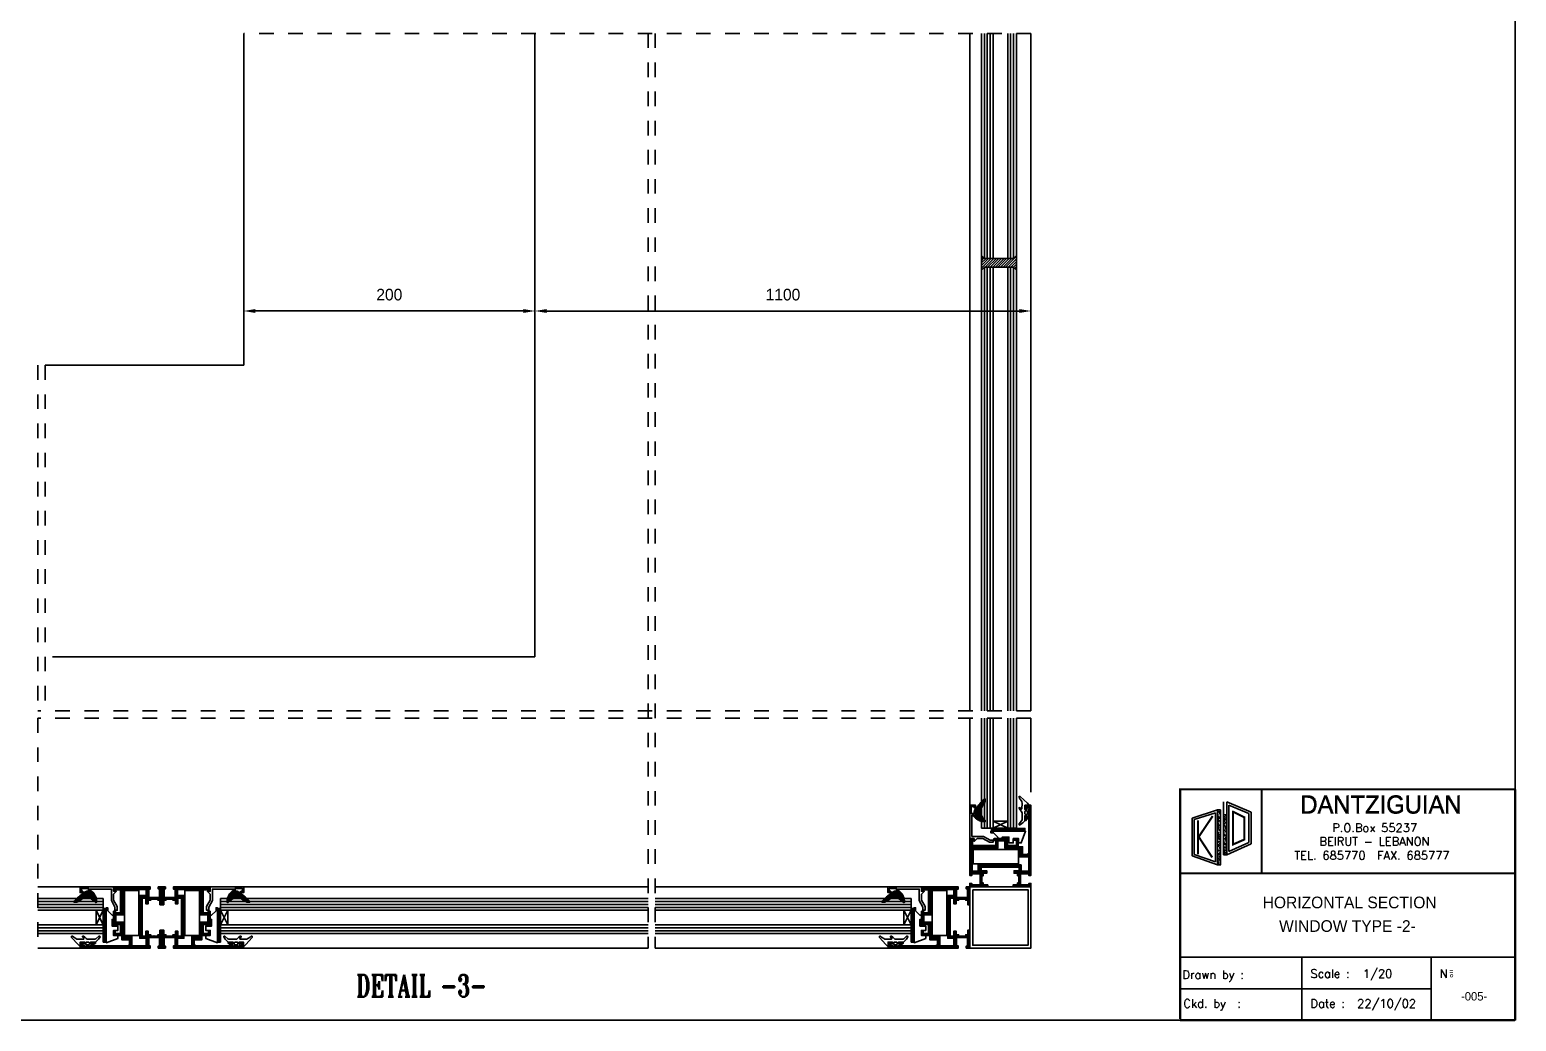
# Model space of a CAD drawing. Header units: millimetres. Extents: x 1398 to 1463.6, y 278.6 to 295.8.
# Drawn here: x 1436.58 to 1446.79, y 284.26 to 291.06 of the extents above; entities that cross this region are included whole.
import ezdxf
from ezdxf.enums import TextEntityAlignment as Align

# ---------------------------------------------------------------- set-up
doc = ezdxf.new("R2010")
doc.units = ezdxf.units.MM
doc.linetypes.add('CENTER', pattern=[2, 1.25, -0.25, 0.25, -0.25])
for name, color, linetype in [('ACCES', 1, 'Continuous'), ('HATCH', 9, 'Continuous'), ('JOINT', 3, 'Continuous'), ('PARC', 8, 'Continuous'), ('PROFIL', 7, 'Continuous')]:
    doc.layers.add(name, color=color, linetype=linetype)
doc.styles.add('2', font='SCRIPTC.SHX', dxfattribs={"height": 0.2})
doc.styles.add('ROMANS', font='romans')
doc.styles.add('ROMANT', font='romant.shx', dxfattribs={"width": 0.7})
doc.styles.add('TECHNICLIGHT', font='tel_____.pfb')
doc.dimstyles.get("Standard").update_dxf_attribs({"dimscale": 75, "dimtxt": 0.1, "dimasz": 0.1, "dimexe": 0.08, "dimexo": 0.06, "dimgap": 0.09, "dimtad": 1, "dimtih": 1, "dimtoh": 1, "dimzin": 0, "dimdsep": 46, "dimtxsty": 'Standard', "dimcen": 0.01, "dimclrd": 7, "dimclre": 7, "dimclrt": 7, "dimadec": 0, "dimazin": 0, "dimtfac": 1.8, "dimtofl": 0, "dimtmove": 2, "dimatfit": 3, "dimfxl": 0, "dimtolj": 1, "dimtzin": 0, "dimarcsym": 0})

# ---------------------------------------------------------------- blocks, each defined once
blk = doc.blocks.new('*X4')
at = {"color": 0}
for p, q in [((16.1, 67.4), (18, 69.3)), ((16.1, 68.3), (17.1, 69.3)), ((16.1, 69.2), (16.2, 69.3)), ((17.5, 67.3), (16.1, 68.7)), ((16.1, 66.5), (17.5, 67.9)), ((17.5, 66.5), (16.1, 67.8)), ((16.1, 65.6), (17.5, 67)), ((17.9, 65.2), (16.1, 66.9)), ((17, 65.2), (16.1, 66.1)), ((17.5, 68.2), (16.5, 69.3)), ((16.6, 65.2), (17.5, 66.1)), ((18.3, 68.3), (17.3, 69.3)), ((17.5, 65.2), (18.3, 66.1)), ((17.9, 68.3), (18.9, 69.3)), ((18.8, 65.2), (17.9, 66.1)), ((19.2, 68.3), (18.2, 69.3)), ((18.3, 65.2), (19, 65.9)), ((18.8, 68.3), (19.8, 69.3)), ((19, 65.8), (18.8, 66.1)), ((20.1, 68.3), (19.1, 69.3)), ((19.7, 68.3), (20.7, 69.3)), ((21, 68.3), (20, 69.3)), ((20.6, 68.3), (21.6, 69.3)), ((21.9, 68.3), (20.9, 69.3)), ((21.4, 68.3), (22.4, 69.3)), ((22.8, 68.3), (21.8, 69.3)), ((22.3, 68.3), (23.3, 69.3)), ((23.6, 68.3), (22.6, 69.3)), ((23.2, 68.3), (24.2, 69.3)), ((23.2, 65.6), (23.6, 66)), ((24.1, 65.2), (23.2, 66)), ((23.2, 65.2), (23.2, 65.2)), ((25.5, 67.3), (23.5, 69.3)), ((23.6, 65.2), (25.5, 67.1)), ((24.1, 68.3), (25.1, 69.3)), ((25, 65.2), (24.1, 66)), ((24.3, 66.8), (26.9, 69.3)), ((24.3, 67.6), (26, 69.3)), ((25.5, 66.4), (24.3, 67.6)), ((25.9, 65.2), (24.3, 66.7)), ((25.9, 67.7), (24.4, 69.3)), ((24.5, 65.2), (25.5, 66.2)), ((26.8, 67.7), (25.3, 69.3)), ((25.4, 65.2), (26.3, 66)), ((26.5, 65.4), (25.9, 66)), ((26.2, 67.7), (27.7, 69.3)), ((27.7, 67.7), (26.2, 69.3)), ((26.3, 65.2), (26.5, 65.4)), ((27.1, 67.7), (28.6, 69.3)), ((28.6, 67.7), (27.1, 69.3)), ((29.5, 67.7), (27.9, 69.3)), ((28, 67.7), (29.5, 69.3)), ((30.4, 67.7), (28.8, 69.3)), ((28.9, 67.7), (30.4, 69.3)), ((29.7, 67.7), (31.3, 69.3)), ((31.2, 67.7), (29.7, 69.3)), ((30.6, 67.7), (32.2, 69.3)), ((32.1, 67.7), (30.6, 69.3)), ((31.5, 67.7), (33, 69.3)), ((33, 67.7), (31.5, 69.3)), ((32.4, 67.7), (33.9, 69.3)), ((33.9, 67.7), (32.4, 69.3)), ((34.8, 67.7), (33.2, 69.3)), ((33.3, 67.7), (34.8, 69.3)), ((35.7, 67.7), (34.1, 69.3)), ((34.2, 67.7), (35.7, 69.3)), ((35, 67.7), (36.6, 69.3)), ((36.5, 67.7), (35, 69.3)), ((35.9, 67.7), (37.5, 69.3)), ((37.4, 67.7), (35.9, 69.3)), ((36.8, 67.7), (38.3, 69.3)), ((38.3, 67.7), (36.8, 69.3)), ((37.7, 67.7), (39.2, 69.3)), ((39.2, 67.7), (37.7, 69.3)), ((38.6, 67.7), (40.1, 69.3)), ((40.1, 67.7), (38.6, 69.3)), ((41, 67.7), (39.4, 69.3)), ((39.5, 67.7), (41, 69.3)), ((40.3, 67.7), (41.9, 69.3)), ((41.9, 67.7), (40.3, 69.3)), ((41.2, 67.7), (42.8, 69.3)), ((42.7, 67.7), (41.2, 69.3)), ((42.1, 67.7), (43.6, 69.3)), ((43.6, 67.7), (42.1, 69.3)), ((43, 67.7), (44.5, 69.3)), ((44.5, 67.7), (43, 69.3)), ((43.3, 59.2), (47.6, 63.5)), ((43.9, 67.7), (45.4, 69.3)), ((45.4, 67.7), (43.9, 69.3)), ((44.6, 61.4), (46.7, 63.5)), ((44.6, 62.3), (45.9, 63.5)), ((44.6, 63.2), (45, 63.5)), ((46.4, 61.4), (44.6, 63.2)), ((45.6, 61.3), (44.6, 62.3)), ((45.6, 60.4), (44.6, 61.4)), ((46.3, 67.7), (44.7, 69.3)), ((44.8, 67.7), (46.3, 69.3)), ((47.3, 61.4), (45.2, 63.5)), ((47.2, 67.7), (45.6, 69.3)), ((45.7, 67.7), (47.2, 69.3)), ((48.2, 61.4), (46.1, 63.5)), ((46.4, 61.4), (48.5, 63.5)), ((46.5, 67.7), (48.1, 69.3)), ((48, 67.7), (46.5, 69.3)), ((49, 61.4), (46.9, 63.5)), ((47.3, 61.4), (49.4, 63.5)), ((47.4, 67.7), (49, 69.3)), ((51.6, 65.1), (47.4, 69.3)), ((49.9, 61.4), (47.8, 63.5)), ((48.2, 61.4), (51.6, 64.9)), ((48.3, 67.7), (49.8, 69.3)), ((51.6, 65.9), (48.3, 69.3)), ((50.8, 61.4), (48.7, 63.5)), ((49, 67.6), (50.7, 69.3)), ((49.1, 61.4), (51.6, 64)), ((51.6, 66.8), (49.2, 69.3)), ((49.5, 67.1), (51.6, 69.3)), ((51.6, 61.5), (49.6, 63.5)), ((49.9, 66.7), (52.5, 69.3)), ((49.9, 65.8), (51.6, 67.5)), ((49.9, 64.9), (51.6, 66.6)), ((51.6, 64.2), (49.9, 65.9)), ((49.9, 64), (51.6, 65.8)), ((51.6, 63.3), (49.9, 65)), ((51.6, 62.4), (49.9, 64.2)), ((51.6, 67.7), (50, 69.3)), ((50, 61.4), (51.6, 63.1)), ((50.8, 61.4), (51.6, 62.2)), ((52.5, 67.7), (50.9, 69.3)), ((51.8, 67.7), (53.4, 69.3)), ((53.3, 67.7), (51.8, 69.3)), ((52.7, 67.7), (54.3, 69.3)), ((54.2, 67.7), (52.7, 69.3)), ((53.6, 67.7), (55.1, 69.3)), ((55.1, 67.7), (53.6, 69.3)), ((54.5, 67.7), (56, 69.3)), ((56, 67.7), (54.5, 69.3)), ((56.9, 67.7), (55.3, 69.3)), ((55.4, 67.7), (56.9, 69.3)), ((57.8, 67.7), (56.2, 69.3)), ((56.3, 67.7), (57.8, 69.3)), ((57.1, 67.7), (58.7, 69.3)), ((58.6, 67.7), (57.1, 69.3)), ((57.1, 60.6), (58.9, 62.5)), ((57.1, 61.5), (58.1, 62.5)), ((57.1, 62.4), (57.2, 62.5)), ((57.1, 59.7), (59.8, 62.5)), ((58.6, 60.7), (57.1, 62.3)), ((58.6, 59.9), (57.1, 61.4)), ((59.1, 61.1), (57.7, 62.5)), ((58, 67.7), (59.6, 69.3)), ((59.5, 67.7), (58, 69.3)), ((60, 61.1), (58.6, 62.5)), ((58.9, 67.7), (60.4, 69.3)), ((60.4, 67.7), (58.9, 69.3)), ((59.3, 61.1), (60.7, 62.5)), ((60.9, 61.1), (59.5, 62.5)), ((59.8, 67.7), (61.3, 69.3)), ((63.1, 65.9), (59.8, 69.3)), ((60.2, 61.1), (63.1, 64)), ((62.8, 60.1), (60.4, 62.5)), ((63.1, 66.8), (60.6, 69.3)), ((60.7, 67.7), (62.2, 69.3)), ((61.1, 61.1), (63.1, 63.1)), ((61.1, 60.2), (63.1, 62.3)), ((61.1, 59.3), (63.9, 62.1)), ((61.1, 58.5), (64.8, 62.1)), ((61.3, 66.6), (64, 69.3)), ((61.3, 67.5), (63.1, 69.3)), ((61.3, 65.7), (63.1, 67.6)), ((63.1, 65), (61.3, 66.9)), ((61.3, 64.8), (63.1, 66.7)), ((63.1, 64.1), (61.3, 66)), ((61.3, 63.9), (63.1, 65.8)), ((63.1, 63.2), (61.3, 65.1)), ((61.3, 63), (63.1, 64.9)), ((63.1, 62.4), (61.3, 64.2)), ((64.5, 60.1), (61.3, 63.4)), ((63.7, 60.1), (61.3, 62.5)), ((63.1, 67.7), (61.5, 69.3)), ((63.9, 67.7), (62.4, 69.3)), ((64.2, 68.4), (63.3, 69.3)), ((63.3, 67.7), (64.2, 68.6)), ((64.6, 60.9), (63.4, 62.1)), ((63.6, 60.1), (65.7, 62.1)), ((65.5, 60.9), (64.3, 62.1)), ((66.3, 60.9), (65.1, 62.1)), ((65.4, 60.9), (66.5, 62.1)), ((67.2, 60.9), (66, 62.1)), ((66.2, 60.9), (67.4, 62.1)), ((68.1, 60.9), (66.9, 62.1)), ((67.1, 60.9), (68.3, 62.1)), ((69, 60.9), (67.8, 62.1)), ((68, 60.9), (69.2, 62.1)), ((70.7, 60.1), (68.7, 62.1)), ((68.9, 60.9), (70.1, 62.1)), ((69.4, 60.6), (72.1, 63.3)), ((72.1, 59.6), (69.6, 62.1)), ((69.7, 68.8), (70.2, 69.3)), ((69.7, 68), (71, 69.3)), ((72.1, 66.6), (69.7, 69)), ((70, 67.9), (69.7, 68.2)), ((69.8, 60.1), (72.1, 62.4)), ((72.1, 67.5), (70.4, 69.3)), ((72.1, 60.4), (70.5, 62.1)), ((70.6, 67.9), (71.9, 69.3)), ((70.6, 67.1), (72.1, 68.6)), ((70.6, 66.2), (72.1, 67.7)), ((72.1, 65.7), (70.6, 67.3)), ((70.6, 65.3), (72.1, 66.8)), ((72.1, 64.9), (70.6, 66.4)), ((70.6, 64.4), (72.1, 66)), ((72.1, 64), (70.6, 65.5)), ((70.6, 63.6), (72.1, 65.1)), ((72.1, 63.1), (70.6, 64.6)), ((70.6, 62.7), (72.1, 64.2)), ((72.1, 62.2), (70.6, 63.7)), ((72.1, 61.3), (70.6, 62.8)), ((70.7, 60.1), (72.1, 61.5)), ((72.1, 68.4), (71.3, 69.3)), ((72.1, 69.3), (72.1, 69.3)), ((38.9, 58.4), (41.2, 60.6)), ((38.9, 59.3), (40.3, 60.6)), ((38.9, 60.2), (39.4, 60.6)), ((40.1, 58.9), (38.9, 60)), ((40.1, 58), (38.9, 59.2)), ((39.3, 57.9), (38.9, 58.3)), ((38.9, 53.1), (39.8, 54)), ((41.4, 51.4), (38.9, 53.9)), ((38.9, 52.2), (40.1, 53.4)), ((38.9, 50.4), (41.6, 53.1)), ((38.9, 51.3), (40.7, 53.1)), ((40.5, 51.4), (38.9, 53)), ((40.5, 50.6), (38.9, 52.1)), ((40.5, 49.7), (38.9, 51.2)), ((38.9, 49.6), (40.5, 51.1)), ((40.6, 59.2), (39.3, 60.6)), ((39.4, 57.9), (40.1, 58.6)), ((40.1, 53.6), (39.7, 54)), ((41.5, 59.2), (40.2, 60.6)), ((42.3, 51.4), (40.6, 53.1)), ((40.7, 59.2), (42, 60.6)), ((40.8, 51.4), (42.5, 53.1)), ((42.4, 59.2), (41, 60.6)), ((43.2, 51.4), (41.5, 53.1)), ((41.6, 59.2), (42.9, 60.6)), ((41.7, 51.4), (43.4, 53.1)), ((43.3, 59.2), (41.9, 60.6)), ((42.4, 59.2), (43.8, 60.6)), ((44.1, 51.4), (42.4, 53.1)), ((42.6, 51.4), (45.6, 54.5)), ((45.6, 57.8), (42.8, 60.6)), ((44.9, 51.4), (43.2, 53.1)), ((43.4, 51.4), (45.6, 53.6)), ((45.6, 58.7), (43.7, 60.6)), ((43.8, 58.8), (45.6, 60.7)), ((43.8, 57.9), (45.6, 59.8)), ((43.8, 57), (45.6, 58.9)), ((45.6, 56.9), (43.8, 58.8)), ((43.8, 56.1), (45.6, 58)), ((45.6, 56), (43.8, 57.9)), ((43.8, 55.3), (45.6, 57.1)), ((45.6, 55.1), (43.8, 57)), ((43.8, 54.4), (45.6, 56.3)), ((45.6, 54.2), (43.8, 56.1)), ((43.8, 53.5), (45.6, 55.4)), ((45.6, 53.3), (43.8, 55.2)), ((45.6, 52.5), (43.8, 54.3)), ((45.6, 51.6), (43.8, 53.5)), ((44.3, 51.4), (45.6, 52.7)), ((45.6, 59.5), (44.6, 60.6)), ((45.2, 51.4), (45.6, 51.8)), ((58.6, 59), (57.1, 60.5)), ((57.1, 58.8), (58.6, 60.4)), ((58.6, 58.1), (57.1, 59.6)), ((57.1, 57.9), (58.6, 59.5)), ((58.6, 57.2), (57.1, 58.7)), ((57.1, 57.1), (58.6, 58.6)), ((58.6, 56.3), (57.1, 57.9)), ((57.1, 56.2), (58.6, 57.7)), ((58.6, 55.4), (57.1, 57)), ((57.1, 55.3), (58.6, 56.8)), ((58.6, 54.6), (57.1, 56.1)), ((57.1, 54.4), (58.6, 55.9)), ((58.6, 53.7), (57.1, 55.2)), ((57.1, 53.5), (58.6, 55.1)), ((58.6, 52.8), (57.1, 54.3)), ((57.1, 52.6), (58.6, 54.2)), ((58.6, 51.9), (57.1, 53.4)), ((57.1, 51.7), (58.6, 53.3)), ((58.6, 51), (57.1, 52.5)), ((57.1, 50.9), (58.6, 52.4)), ((58.6, 50.1), (57.1, 51.7)), ((57.1, 50), (58.6, 51.5)), ((62.8, 59.2), (61.1, 60.9)), ((62.8, 58.3), (61.1, 60)), ((62.5, 57.7), (61.1, 59.1)), ((61.6, 57.7), (61.1, 58.2)), ((61.2, 57.7), (62.8, 59.3)), ((62.1, 57.7), (62.8, 58.4)), ((64.5, 60.1), (64.5, 60.1)), ((69.8, 60.1), (69.4, 60.5)), ((70.8, 59.3), (72.1, 60.7)), ((72.1, 58.7), (70.8, 60)), ((70.8, 58.4), (72.1, 59.8)), ((72.1, 57.8), (70.8, 59.1)), ((70.8, 57.5), (72.1, 58.9)), ((72, 57), (70.8, 58.2)), ((71.1, 57), (70.8, 57.4)), ((71.2, 57), (72.1, 58)), ((72, 57), (72.1, 57.1)), ((40.5, 48.8), (38.9, 50.3)), ((38.9, 48.7), (40.5, 50.2)), ((40.5, 47.9), (38.9, 49.4)), ((38.9, 47.8), (40.5, 49.3)), ((40.5, 47), (38.9, 48.6)), ((38.9, 46.9), (40.5, 48.4)), ((41.5, 45.1), (38.9, 47.7)), ((38.9, 46), (40.5, 47.6)), ((40.6, 45.1), (38.9, 46.8)), ((38.9, 45.1), (40.5, 46.7)), ((38.9, 44.3), (41.2, 46.5)), ((40.4, 44.4), (38.9, 45.9)), ((40.4, 43.5), (38.9, 45)), ((39, 44.1), (38.9, 44.1)), ((39.5, 43.9), (40.4, 44.9)), ((40.1, 43.6), (40.4, 44)), ((40.7, 45.1), (42, 46.5)), ((42.4, 45.1), (41, 46.5)), ((41.6, 45.1), (42.9, 46.5)), ((43.3, 45.1), (41.9, 46.5)), ((42.5, 45.1), (43.8, 46.5)), ((45.6, 43.6), (42.8, 46.5)), ((43.3, 45.1), (44.7, 46.5)), ((45.6, 44.5), (43.7, 46.5)), ((43.8, 44.7), (45.6, 46.5)), ((43.8, 43.8), (45.6, 45.6)), ((43.8, 42.9), (45.6, 44.8)), ((45.6, 42.7), (43.8, 44.6)), ((43.8, 42), (45.6, 43.9)), ((45.6, 41.9), (43.8, 43.7)), ((43.8, 41.1), (45.6, 43)), ((45.6, 41), (43.8, 42.8)), ((43.8, 40.2), (45.6, 42.1)), ((45.6, 40.1), (43.8, 42)), ((43.8, 39.4), (45.6, 41.2)), ((45.6, 39.2), (43.8, 41.1)), ((45.6, 45.4), (44.6, 46.5)), ((45.6, 46.3), (45.5, 46.5)), ((58.6, 49.2), (57.1, 50.8)), ((57.1, 49.1), (58.6, 50.6)), ((58.6, 48.4), (57.1, 49.9)), ((57.1, 48.2), (58.6, 49.7)), ((58.6, 47.5), (57.1, 49)), ((57.1, 47.3), (58.6, 48.9)), ((58.6, 46.6), (57.1, 48.1)), ((57.1, 46.4), (58.6, 48)), ((58.6, 45.7), (57.1, 47.2)), ((57.1, 45.6), (58.6, 47.1)), ((58.6, 44.8), (57.1, 46.4)), ((57.1, 44.7), (58.6, 46.2)), ((58.6, 43.9), (57.1, 45.5)), ((57.1, 43.8), (58.6, 45.3)), ((58.6, 43.1), (57.1, 44.6)), ((57.1, 42.9), (58.6, 44.4)), ((58.6, 42.2), (57.1, 43.7)), ((57.1, 42), (58.6, 43.6)), ((58.6, 41.3), (57.1, 42.8)), ((57.1, 41.1), (58.6, 42.7)), ((58.6, 40.4), (57.1, 41.9)), ((57.1, 40.3), (58.6, 41.8)), ((58.6, 39.5), (57.1, 41.1)), ((57.1, 39.4), (58.6, 40.9)), ((38.9, 29.2), (40.4, 30.6)), ((43.8, 38.5), (45.6, 40.3)), ((45.6, 38.3), (43.8, 40.2)), ((43.8, 37.6), (45.6, 39.5)), ((45.6, 37.4), (43.8, 39.3)), ((43.8, 36.7), (45.6, 38.6)), ((45.6, 36.6), (43.8, 38.4)), ((43.8, 35.8), (45.6, 37.7)), ((45.6, 35.7), (43.8, 37.5)), ((43.8, 34.9), (45.6, 36.8)), ((45.6, 34.8), (43.8, 36.7)), ((43.8, 34), (45.6, 35.9)), ((45.6, 33.9), (43.8, 35.8)), ((43.8, 33.2), (45.6, 35)), ((45.6, 33), (43.8, 34.9)), ((43.8, 32.3), (45.6, 34.2)), ((45.6, 32.1), (43.8, 34)), ((43.8, 31.4), (45.6, 33.3)), ((45.6, 31.3), (43.8, 33.1)), ((43.8, 30.5), (45.6, 32.4)), ((45.6, 30.4), (43.8, 32.2)), ((43.8, 29.6), (45.6, 31.5)), ((45.6, 29.5), (43.8, 31.4)), ((58.6, 38.6), (57.1, 40.2)), ((57.1, 38.5), (58.6, 40)), ((58.6, 37.8), (57.1, 39.3)), ((57.1, 37.6), (58.6, 39.1)), ((58.6, 36.9), (57.1, 38.4)), ((57.1, 36.7), (58.6, 38.3)), ((58.6, 36), (57.1, 37.5)), ((57.1, 35.8), (58.6, 37.4)), ((60.6, 33.1), (57.1, 36.6)), ((57.1, 35), (58.6, 36.5)), ((59.7, 33.1), (57.1, 35.8)), ((57.1, 34.1), (58.6, 35.6)), ((57.1, 33.2), (59, 35.1)), ((58.9, 33.1), (57.1, 34.9)), ((58, 33.1), (57.1, 34)), ((57.1, 33.1), (57.1, 33.1)), ((57.8, 33.1), (59.9, 35.1)), ((58.7, 33.1), (60.7, 35.1)), ((63.1, 31.4), (59.5, 35.1)), ((59.6, 33.1), (63, 36.5)), ((63.1, 32.3), (60.3, 35.1)), ((60.5, 33.1), (63.9, 36.5)), ((61.1, 38.1), (61.8, 38.9)), ((61.1, 37.2), (62.7, 38.9)), ((62.8, 37.1), (61.1, 38.8)), ((61.1, 36.4), (62.8, 38.1)), ((64.6, 34.4), (61.1, 37.9)), ((61.1, 35.5), (62.8, 37.2)), ((63.7, 34.4), (61.1, 37)), ((63.1, 34.1), (61.1, 36.1)), ((63.1, 33.2), (61.1, 35.2)), ((61.3, 33), (64.5, 36.2)), ((61.3, 32.1), (63.1, 34)), ((61.3, 31.2), (63.1, 33.1)), ((63.1, 30.5), (61.3, 32.4)), ((61.3, 30.3), (63.1, 32.2)), ((63.1, 29.7), (61.3, 31.5)), ((61.3, 29.5), (63.1, 31.3)), ((64.2, 27.8), (61.3, 30.7)), ((62.8, 38), (61.9, 38.9)), ((62.8, 38.8), (62.8, 38.9)), ((65.4, 34.4), (63.4, 36.5)), ((63.6, 34.4), (64.8, 35.6)), ((64.5, 36.3), (64.3, 36.5)), ((64.5, 34.4), (65.7, 35.6)), ((66.3, 34.4), (65.1, 35.6)), ((65.4, 34.4), (66.6, 35.6)), ((67.2, 34.4), (66, 35.6)), ((66.3, 34.4), (67.4, 35.6)), ((68.1, 34.4), (66.9, 35.6)), ((67.1, 34.4), (68.3, 35.6)), ((69, 34.4), (67.8, 35.6)), ((68, 34.4), (69.2, 35.6)), ((69.9, 34.4), (68.7, 35.6)), ((68.9, 34.4), (72.1, 37.7)), ((69.4, 35.9), (70.1, 36.5)), ((72.1, 33), (69.4, 35.7)), ((72.1, 33.9), (69.6, 36.5)), ((69.8, 34.4), (72.1, 36.8)), ((72.1, 34.8), (70.5, 36.5)), ((70.6, 34.4), (72.1, 35.9)), ((70.6, 33.5), (72.1, 35)), ((70.6, 32.6), (72.1, 34.1)), ((72.1, 32.2), (70.6, 33.7)), ((70.6, 31.7), (72.1, 33.3)), ((72.1, 31.3), (70.6, 32.8)), ((70.6, 30.9), (72.1, 32.4)), ((72.1, 30.4), (70.6, 31.9)), ((70.6, 30), (72.1, 31.5)), ((72.1, 29.5), (70.6, 31)), ((70.8, 39), (71.4, 39.5)), ((70.8, 38.1), (72.1, 39.4)), ((72.1, 37.5), (70.8, 38.8)), ((70.8, 37.2), (72.1, 38.6)), ((72.1, 36.6), (70.8, 37.9)), ((72.1, 35.7), (70.8, 37)), ((72.1, 38.3), (70.9, 39.5)), ((72.1, 39.2), (71.8, 39.5)), ((38.9, 28.3), (40.4, 29.8)), ((38.9, 27.5), (40.6, 29.2)), ((40.8, 27.3), (38.9, 29.1)), ((39.9, 27.3), (38.9, 28.2)), ((39, 27.3), (38.9, 27.3)), ((41.7, 27.3), (39, 29.9)), ((40.4, 29.4), (39.6, 30.2)), ((39.7, 27.3), (41.5, 29.2)), ((40.4, 30.3), (40.2, 30.5)), ((40.5, 27.3), (42.4, 29.2)), ((42.5, 27.3), (40.7, 29.2)), ((41.4, 27.3), (43.3, 29.2)), ((43.4, 27.3), (41.6, 29.2)), ((42.3, 27.3), (45.6, 30.6)), ((44.3, 27.3), (42.4, 29.2)), ((43.2, 27.3), (45.6, 29.7)), ((45.2, 27.3), (43.3, 29.2)), ((47, 27.3), (43.8, 30.5)), ((46.1, 27.3), (43.8, 29.6)), ((44.1, 27.3), (45.8, 29)), ((45, 27.3), (46.7, 29)), ((45.8, 27.3), (47.5, 29)), ((47.8, 27.3), (46.1, 29)), ((46.7, 27.3), (48.4, 29)), ((48.7, 27.3), (47, 29)), ((47.6, 27.3), (49.3, 29)), ((49.6, 27.3), (47.9, 29)), ((48.5, 27.3), (50.2, 29)), ((50.5, 27.3), (48.8, 29)), ((49.4, 27.3), (51.1, 29)), ((51.4, 27.3), (49.7, 29)), ((50.3, 27.3), (52, 29)), ((52.3, 27.3), (50.6, 29)), ((51.1, 27.3), (52.8, 29)), ((53.2, 27.3), (51.4, 29)), ((52, 27.3), (53.7, 29)), ((54, 27.3), (52.3, 29)), ((52.9, 27.3), (54.6, 29)), ((54.9, 27.3), (53.2, 29)), ((53.8, 27.3), (55.5, 29)), ((55.7, 27.4), (54.1, 29)), ((54.7, 27.3), (55.7, 28.3)), ((55.7, 28.3), (55, 29)), ((55.6, 27.3), (55.7, 27.4)), ((55.7, 28.3), (56.4, 29)), ((55.7, 27.4), (57.3, 29)), ((56.7, 27.3), (55.7, 28.3)), ((55.8, 27.3), (55.7, 27.4)), ((57.6, 27.3), (55.9, 29)), ((56.5, 27.3), (58.2, 29)), ((58.5, 27.3), (56.8, 29)), ((57.3, 27.3), (59, 29)), ((59.3, 27.3), (57.6, 29)), ((58.2, 27.3), (59.9, 29)), ((60.2, 27.3), (58.5, 29)), ((59.1, 27.3), (60.8, 29)), ((61.1, 27.3), (59.4, 29)), ((60, 27.3), (63.1, 30.4)), ((62, 27.3), (60.3, 29)), ((60.9, 27.3), (63.1, 29.6)), ((62.9, 27.3), (61.2, 29)), ((63.8, 27.3), (61.3, 29.8)), ((61.8, 27.3), (63.3, 28.8)), ((62.6, 27.3), (64.2, 28.8)), ((63.5, 27.3), (64.2, 27.9)), ((64.2, 28.6), (64, 28.8)), ((69.7, 27.3), (72.1, 29.7)), ((69.7, 28.2), (70.2, 28.6)), ((70.8, 27.3), (69.7, 28.4)), ((69.9, 27.3), (69.7, 27.5)), ((71.7, 27.3), (70.4, 28.6)), ((70.6, 29.1), (72.1, 30.6)), ((72.1, 28.6), (70.6, 30.1)), ((72.1, 27.7), (70.6, 29.2)), ((70.6, 27.3), (72.1, 28.8)), ((71.5, 27.3), (72.1, 28))]:
    blk.add_line(p, q, dxfattribs=at)
blk = doc.blocks.new('2562000')
blk.add_lwpolyline([(-10, -31), (-10, 0), (0, 0), (0, -31)], close=True)
blk = doc.blocks.new('8050000')
at = {"layer": 'PROFIL'}
blk.add_lwpolyline([(-14.2, 37.9), (-12.5, 37.9), (-12.5, 38.8), (-13.5, 38.8), (-13.5, 40.5), (9.9, 40.5), (10.9, 39.5), (10.9, 36.3), (5.6, 36.3), (5.6, 33.3), (-0.1, 33.3), (-0.1, 30.6), (1.1, 30.6), (1.1, 32), (4.8, 32), (4.8, 25.8), (1.1, 25.8), (1.1, 26.7), (-0.1, 26.7), (-0.1, 16.8), (1.4, 16.2), (1.4, 17.8), (4.8, 17.8), (4.8, 1.9), (1.4, 1.9), (1.4, 3.4), (-0.1, 2.6), (-0.1, 0), (25.2, 0), (25.2, 1.5), (24.1, 1.5), (24.1, 7.2), (31.6, 7.2), (31.6, 1.4), (30.7, 1.4), (30.7, 0), (33.1, 0), (33.1, 12.3), (31.8, 12.3), (31.8, 9.2), (30.4, 9.2), (30.4, 8.3), (25.5, 8.3), (25.5, 9.2), (23.8, 9.2), (23.8, 11.6), (22.1, 11.6), (22.1, 7.8), (19.6, 7.8), (19.6, 33.8), (22.1, 33.8), (22.1, 30.4), (23.8, 30.4), (23.8, 32.8), (25.5, 32.8), (25.5, 33.7), (30.4, 33.7), (30.4, 32.8), (31.8, 32.8), (31.8, 29.7), (33.1, 29.7), (33.1, 42), (30.7, 42), (30.7, 40.6), (31.6, 40.6), (31.6, 34.8), (24.1, 34.8), (24.1, 40.5), (25.2, 40.5), (25.2, 42), (-22.9, 42), (-22.9, 37.9), (-20, 37.9), (-20, 38.8), (-21.5, 38.8), (-21.5, 41), (-14.7, 41), (-14.7, 38.8), (-15.8, 38.8), (-15.8, 37.9), (-13.5, 37.9)], dxfattribs=at)
blk.add_lwpolyline([(12.6, 40.5), (12.6, 34.2), (6.6, 34.2), (6.6, 24.1), (1.5, 24.1), (1.5, 19.2), (6.6, 19.2), (6.6, 1.7), (22.3, 1.7), (22.3, 5.8), (18, 5.8), (18, 35.2), (22.3, 35.2), (22.3, 40.5)], close=True, dxfattribs=at)
blk.add_blockref('2562000', (17.4, 33.4))
at = {"layer": 'HATCH'}
blk.add_blockref('*X4', (-39, -27.3), dxfattribs=at)
blk = doc.blocks.new('2891000')
at = {"layer": 'JOINT'}
for points in [[(-4.8, -1), (-4.1, 0), (0, 0), (0.7, -1), (0, -1.7), (0, -2.6, 0.437315), (0.2, -2.8), (3.5, -2.8), (5, -4.2), (5.5, -4.8), (6.5, -6.4), (6.3, -6.8), (5.6, -6.8), (3.6, -5.1, 0.220218), (2.2, -4.7), (-1.7, -4.7, 0.219129), (-3, -5.3), (-3.9, -6.1), (-4.8, -6.8, -0.941913), (-5.4, -6.1), (-4.6, -5.5, 0.575211), (-4.7, -4.8), (-8.5, -4.7, 0.163808), (-10.1, -5.2), (-11.6, -6.2), (-12.3, -6.8, -0.908296), (-13, -6), (-8.6, -1), (-7.7, -0.2, -0.490718), (-7.2, -0.3), (-7.1, -2.8), (-4.3, -2.8, 0.400714), (-4.1, -2.6), (-4.1, -1.7), (-4.8, -1)], [(-2.7, -0.9), (-1.4, -0.9, -0.351446), (-0.8, -1.4), (-0.8, -2.2, -0.374324), (-1.2, -2.8), (-2.7, -2.8, -0.372254), (-3.3, -2.3), (-3.3, -1.5, -0.421985), (-2.7, -0.9, -0.986857)]]:
    blk.add_lwpolyline(points, format="xyb", dxfattribs=at)
blk = doc.blocks.new('2896000')
at = {"layer": 'JOINT', "color": 3, "linetype": 'Continuous'}
mesh = blk.add_polyface(dxfattribs=at)
corners = [(20.4, 2.8), (19.8, 2.8), (20.8, 2.9), (19.8, 2.9), (2.9, 2.9), (20.8, 2.9), (19.8, 2.9), (2.9, 2.9), (2.8, 2.9), (20.8, 2.9), (19.8, 2.9), (3.1, 2.9), (2.2, 2.9), (20.8, 2.9), (19.7, 2.9), (3.2, 2.9), (1.5, 2.9), (20.8, 2.9), (19.7, 2.9), (3.6, 2.9), (1.5, 2.9), (20.9, 3), (19.6, 3), (3.9, 3), (1.4, 3), (20.9, 3.1), (19.6, 3.1), (4.1, 3.1), (1.3, 3.1), (20.9, 3.2), (19.4, 3.2), (4.4, 3.2), (1.3, 3.2), (20.9, 3.3), (19.3, 3.3), (4.6, 3.3), (1.3, 3.3), (20.8, 3.6), (19, 3.6), (5.1, 3.6), (1.3, 3.6), (20.8, 3.6), (19, 3.6), (5.1, 3.6), (1.3, 3.6), (20.8, 3.9), (18.6, 3.9), (5.6, 3.9), (1.5, 3.9), (20.8, 3.9), (18.6, 3.9), (5.6, 3.9), (1.5, 3.9), (20.7, 4.2), (18.3, 4.2), (6, 4.2), (1.9, 4.2), (20.7, 4.3), (18.2, 4.3), (6.1, 4.3), (1.9, 4.3), (20.7, 4.8), (17.7, 4.8), (6.8, 4.8), (2.5, 4.8), (20.6, 5.1), (17.4, 5.1), (7.2, 5.1), (2.8, 5.1), (20.6, 5.1), (17.3, 5.1), (7.3, 5.1), (2.8, 5.1), (20.5, 5.6), (16.5, 5.6), (8.1, 5.6), (3.3, 5.6), (20.5, 5.6), (16.5, 5.6), (8.2, 5.6), (3.4, 5.6), (20.5, 5.8), (16, 5.8), (8.5, 5.8), (3.6, 5.8), (20.4, 6.3), (14.6, 6.3), (9.7, 6.3), (4.1, 6.3), (20.3, 6.4), (14.2, 6.4), (9.9, 6.4), (4.2, 6.4), (20.3, 6.6), (13.2, 6.6), (10.7, 6.6), (4.4, 6.6), (20.3, 6.6), (13.1, 6.6), (10.8, 6.6), (4.4, 6.6), (20.3, 6.6), (12.7, 6.6), (10.9, 6.6), (4.4, 6.6), (20.3, 6.7), (11.9, 6.7), (4.5, 6.7), (20, 7.5), (5.4, 7.5), (19.7, 8.2), (6.1, 8.2), (19.6, 8.4), (6.4, 8.4), (19.1, 9.3), (7.6, 9.3), (18.6, 10.1), (8.6, 10.1), (18.4, 10.4), (8.9, 10.4), (12.8, 11.2), (15.1, 11.2), (17.7, 11.2), (10, 11.2), (12.8, 11.3), (15.1, 11.3), (17.7, 11.3), (10.1, 11.3), (12.8, 11.6), (15.1, 11.6), (17.4, 11.6), (10.4, 11.6), (12.8, 12), (15.1, 12), (17, 12), (11.2, 12), (12.8, 12.2), (15.1, 12.2), (16.7, 12.2), (11.7, 12.2), (12.8, 12.4), (15.1, 12.4), (16.5, 12.4), (12.1, 12.4), (12.8, 12.4), (15.1, 12.4), (16.5, 12.4), (12.3, 12.4), (15.1, 12.5), (16.3, 12.5), (12.8, 12.5), (15.1, 12.8), (16, 12.8), (15.1, 13.1), (15.5, 13.1), (15.1, 13.1), (15.4, 13.1), (15.2, 13.2), (15.3, 13.2), (15.2, 13.2)]
mesh.append_faces([[corners[k] for k in face] for face in [(2, 3, 6, 5), (4, 4, 8, 7), (5, 6, 10, 9), (7, 8, 12, 11), (9, 10, 14, 13), (11, 12, 16, 15), (13, 14, 18, 17), (15, 16, 20, 19), (17, 18, 22, 21), (19, 20, 24, 23), (21, 22, 26, 25), (23, 24, 28, 27), (25, 26, 30, 29), (27, 28, 32, 31), (29, 30, 34, 33), (31, 32, 36, 35), (33, 34, 38, 37), (35, 36, 40, 39), (37, 38, 42, 41), (39, 40, 44, 43), (41, 42, 46, 45), (43, 44, 48, 47), (45, 46, 50, 49), (47, 48, 52, 51), (49, 50, 54, 53), (51, 52, 56, 55), (53, 54, 58, 57), (55, 56, 60, 59), (57, 58, 62, 61), (59, 60, 64, 63), (61, 62, 66, 65), (63, 64, 68, 67), (65, 66, 70, 69), (67, 68, 72, 71), (69, 70, 74, 73), (71, 72, 76, 75), (73, 74, 78, 77), (75, 76, 80, 79), (77, 78, 82, 81), (79, 80, 84, 83), (81, 82, 86, 85), (83, 84, 88, 87), (85, 86, 90, 89), (87, 88, 92, 91), (89, 90, 94, 93), (91, 92, 96, 95), (93, 94, 98, 97), (95, 96, 100, 99), (97, 98, 102, 101), (99, 100, 104, 103), (101, 102, 106, 105), (103, 104, 107, 106), (105, 107, 109, 108), (108, 109, 111, 110), (110, 111, 113, 112), (112, 113, 115, 114), (114, 115, 117, 116), (116, 117, 119, 118), (118, 119, 123, 122), (122, 121, 125, 126), (120, 123, 127, 124), (126, 125, 129, 130), (124, 127, 131, 128), (130, 129, 133, 134), (128, 131, 135, 132), (134, 133, 137, 138), (132, 135, 139, 136), (138, 137, 141, 142), (136, 139, 143, 140), (142, 141, 145, 146), (140, 143, 147, 144), (146, 145, 148, 149), (144, 147, 150, 150), (149, 148, 151, 152), (152, 151, 153, 154), (154, 153, 155, 156), (156, 155, 157, 158), (158, 157, 159, 159)]], dxfattribs={"vtx0": -1, "vtx2": -1, "color": 3})
mesh.append_faces([[corners[k] for k in face] for face in [(121, 120)]], dxfattribs={"vtx1": -1, "color": 3})
mesh.append_faces([[corners[k] for k in face] for face in [(0, 1, 3, 2)]], dxfattribs={"vtx2": -1, "color": 3})
blk = doc.blocks.new('2271000')
at = {"layer": 'PARC'}
blk.add_line((3.26, 0.86), (3.86, 0.86), dxfattribs=at)
blk.add_lwpolyline([(3.86, 0.96), (3.86, 1.16), (3.76, 1.16), (3.76, 1.25), (3.95, 1.25), (3.95, 0.86), (1.65, 0.86), (1.65, 1.16), (1.45, 1.16), (1.65, 1.36), (1.65, 1.76), (1.4, 2.21), (1.4, 2.46), (1.55, 2.46), (1.55, 2.25), (1.8, 1.8), (1.8, 1.01), (3.26, 1.01), (3.26, 1.25), (3.46, 1.25), (3.46, 1.16), (3.36, 1.16), (3.36, 0.96), (3.86, 0.96), (3.36, 0.96)], dxfattribs=at)
blk = doc.blocks.new('2647000')
at = {"layer": 'ACCES'}
for p, q in [((-40.8, 7.6), (-40.8, -15.4)), ((-40.3, 7.6), (-40.3, -15.4)), ((-39.8, 7.6), (-39.8, -15.4))]:
    blk.add_line(p, q, dxfattribs=at)
blk.add_lwpolyline([(-39.3, 7.6), (-41.3, 7.6), (-41.3, -15.4), (-39.3, -15.4)], dxfattribs=at)
blk.add_lwpolyline([(-35.3, -10.9), (-34.3, -10.9), (-34.3, -7.9), (-35.3, -7.9), (-35.3, -3.4), (-31.3, -3.4), (-31.3, -0.4), (-34.3, -0.4), (-34.3, 3.1), (-31.3, 3.1), (-31.3, 5.1), (-39.3, 8.1), (-39.3, -15.9), (-38.3, -15.9), (-38.3, -13.9)], close=True, dxfattribs=at)
blk = doc.blocks.new('*D35')
at = {"color": 5, "linetype": 'ByBlock'}
for p, q in [((-2619.22, -4050.92), (-2619.22, -4026.23)), ((-2448.92, -4050.92), (-2448.92, -4026.23)), ((-2615.22, -4029.43), (-2452.92, -4029.43))]:
    blk.add_line(p, q, dxfattribs=at)
for points in [[(-2615.22, -4028.76), (-2615.22, -4030.09), (-2619.22, -4029.43)], [(-2452.92, -4028.76), (-2452.92, -4030.09), (-2448.92, -4029.43)]]:
    blk.add_solid(points, dxfattribs=at)
at = {"layer": 'DEFPOINTS', "color": 0, "linetype": 'ByBlock'}
for p in [(-2448.92, -4029.43), (-2619.22, -4053.32), (-2448.92, -4053.32)]:
    blk.add_point(p, dxfattribs=at)
at = {"color": 5, "linetype": 'ByBlock', "insert": (-2534.07, -4023.83), "char_height": 4, "attachment_point": 5}
blk.add_mtext('\\A1;1100', dxfattribs=at)
blk = doc.blocks.new('*D34')
at = {"color": 5, "linetype": 'ByBlock'}
for p, q in [((-3264.43, -3682.19), (-3264.43, -3669.87)), ((-3168.42, -3673.07), (-3260.43, -3673.07)), ((-3164.42, -3682.19), (-3164.42, -3669.87))]:
    blk.add_line(p, q, dxfattribs=at)
for points in [[(-3260.43, -3672.41), (-3260.43, -3673.74), (-3264.43, -3673.07)], [(-3168.42, -3672.41), (-3168.42, -3673.74), (-3164.42, -3673.07)]]:
    blk.add_solid(points, dxfattribs=at)
at = {"layer": 'DEFPOINTS', "color": 0, "linetype": 'ByBlock'}
for p in [(-3264.43, -3673.07), (-3264.43, -3684.59), (-3164.42, -3684.59)]:
    blk.add_point(p, dxfattribs=at)
at = {"color": 5, "linetype": 'ByBlock', "insert": (-3214.43, -3667.47), "char_height": 4, "attachment_point": 5}
blk.add_mtext('\\A1;200', dxfattribs=at)
blk = doc.blocks.new('A$C03A07C7F')
h = blk.add_hatch()
h.set_pattern_fill('ANSI31', color=256, scale=5, style=0)
h.set_pattern_definition([(45, (5179.47243, 4121.7606), (-0.44194174, 0.44194174), [])])
h.paths.add_polyline_path([(2259.53, 261.775), (2258.53, 262.775), (2258.53, 257.775), (2259.53, 258.775), (2269.53, 258.775), (2270.53, 257.775), (2270.53, 262.775), (2269.53, 261.775)])
h = blk.add_hatch()
h.set_pattern_fill('AR-SAND', color=256, scale=0.4, style=0)
h.set_pattern_definition([(37.5, (9215.8936, 4593.93777), (-0.025197343, 0.770729508), [0, -0.608, 0, -0.68, 0, -0.65]), (7.5, (9215.8936, 4593.9378), (0.70791068, 1.12885843), [0, -0.328, 0, -0.548, 0, -0.21]), (327.5, (9215.4016, 4593.9378), (1.245656745, 0.00226362), [0, -0.2, 0, -0.72, 0, -0.94]), (317.5, (9215.4016, 4593.9378), (1.20245064, 0.35107023), [0, -0.1, 0, -0.472, 0, -0.54])])
h.paths.add_polyline_path([(2341.671, 57.109), (2342.751, 57.109), (2342.751, 70.844), (2341.671, 70.844)])
h.paths.add_polyline_path([(2340.642, 72.499), (2339.562, 72.499), (2339.562, 53.677), (2340.642, 53.677)])
at = {"linetype": 'CENTER'}
for p, q in [((2275.511, 338.991), (2005.211, 338.991)), ((2144.042, 338.991), (2144.042, 25.091)), ((2146.542, 338.991), (2146.542, 25.091)), ((1934.517, 225.091), (1934.517, 106.465)), ((1937.017, 225.091), (1937.017, 106.465)), ((2275.511, 106.465), (1934.517, 106.465)), ((1934.517, 103.965), (1934.517, 25.091)), ((2275.511, 103.965), (1934.517, 103.965))]:
    blk.add_line(p, q, dxfattribs=at)
for p, q in [((2005.211, 225.091), (2005.211, 338.991)), ((2105.211, 125.091), (2105.211, 338.991)), ((2254.511, 106.465), (2254.511, 338.991)), ((2258.53, 262.775), (2258.53, 338.991)), ((2259.53, 261.775), (2259.53, 338.991)), ((2260.53, 261.775), (2260.53, 338.991)), ((2261.53, 261.775), (2261.53, 338.991)), ((2262.53, 261.775), (2262.53, 338.991)), ((2267.53, 261.775), (2267.53, 338.991)), ((2268.53, 261.775), (2268.53, 338.991)), ((2269.53, 261.775), (2269.53, 338.991)), ((2270.53, 262.775), (2270.53, 338.991)), ((2275.511, 106.465), (2275.511, 338.991)), ((2258.53, 262.775), (2259.53, 261.775)), ((2258.53, 262.775), (2258.53, 257.775)), ((2259.53, 261.775), (2269.53, 261.775)), ((2270.53, 262.775), (2269.53, 261.775)), ((2270.53, 262.775), (2270.53, 257.775)), ((2259.53, 258.775), (2258.53, 257.775)), ((2258.53, 106.465), (2258.53, 257.775)), ((2259.53, 106.465), (2259.53, 258.775)), ((2259.53, 258.775), (2269.53, 258.775)), ((2260.53, 106.465), (2260.53, 258.775)), ((2261.53, 106.465), (2261.53, 258.775)), ((2262.53, 106.465), (2262.53, 258.775)), ((2267.53, 106.465), (2267.53, 258.775)), ((2268.53, 106.465), (2268.53, 258.775)), ((2269.53, 106.465), (2269.53, 258.775)), ((2269.53, 258.775), (2270.53, 257.775)), ((2270.53, 106.465), (2270.53, 257.775)), ((2005.211, 225.091), (1937.017, 225.091)), ((2105.211, 125.091), (1939.517, 125.091)), ((2254.511, 74.191), (2254.511, 103.965)), ((2258.53, 66.197), (2258.53, 103.965)), ((2259.53, 66.197), (2259.53, 103.965)), ((2260.53, 66.197), (2260.53, 103.965)), ((2261.53, 66.197), (2261.53, 103.965)), ((2262.53, 66.197), (2262.53, 103.965)), ((2267.53, 66.197), (2267.53, 103.965)), ((2268.53, 66.197), (2268.53, 103.965)), ((2269.53, 66.197), (2269.53, 103.965)), ((2270.53, 66.197), (2270.53, 103.965)), ((2275.511, 78.577), (2275.511, 103.965)), ((2330.884, 69.711), (2339.562, 72.499)), ((2331.604, 69.186), (2338.842, 71.511)), ((2338.842, 71.511), (2338.842, 54.691)), ((2339.562, 72.499), (2339.562, 53.677)), ((2339.562, 72.499), (2340.642, 72.499)), ((2340.642, 72.499), (2340.642, 53.677)), ((2341.671, 57.109), (2341.671, 75.23)), ((2342.751, 57.109), (2342.751, 75.23)), ((2342.751, 75.23), (2351.092, 71.738)), ((2343.471, 58.223), (2343.471, 74.148)), ((2343.471, 74.148), (2350.372, 71.259)), ((2351.092, 71.738), (2351.092, 60.87)), ((2262.53, 68.697), (2267.53, 68.697)), ((2267.53, 68.697), (2262.53, 66.197)), ((2262.53, 68.697), (2267.53, 66.197)), ((2330.884, 56.702), (2330.884, 69.711)), ((2331.604, 57.214), (2331.604, 69.186)), ((2342.751, 70.844), (2341.671, 70.844)), ((2350.372, 71.259), (2350.372, 61.335)), ((2258.53, 66.197), (2270.53, 66.197)), ((2350.372, 61.335), (2343.471, 58.223)), ((2339.562, 53.677), (2330.884, 56.702)), ((2338.842, 54.691), (2331.604, 57.214)), ((2341.671, 57.109), (2342.751, 57.109)), ((2351.092, 60.87), (2342.751, 57.109)), ((2339.562, 53.677), (2340.642, 53.677)), ((1949.011, 46.091), (1934.517, 46.091)), ((2005.211, 46.091), (2144.042, 46.091)), ((2226.411, 46.091), (2146.542, 46.091)), ((1957.005, 42.073), (1934.517, 42.073)), ((1957.005, 41.073), (1934.517, 41.073)), ((1957.005, 42.073), (1957.005, 30.073)), ((1997.217, 42.073), (2144.042, 42.073)), ((1997.217, 42.073), (1997.217, 30.073)), ((1997.217, 41.073), (2144.042, 41.073)), ((2234.405, 42.073), (2146.542, 42.073)), ((2234.405, 41.073), (2146.542, 41.073)), ((2234.405, 42.073), (2234.405, 30.073)), ((1957.005, 40.073), (1934.517, 40.073)), ((1957.005, 39.073), (1934.517, 39.073)), ((1957.005, 38.073), (1934.517, 38.073)), ((1954.505, 38.073), (1954.505, 33.073)), ((1954.505, 33.073), (1957.005, 38.073)), ((1954.505, 38.073), (1957.005, 33.073)), ((1997.217, 40.073), (2144.042, 40.073)), ((1997.217, 39.073), (2144.042, 39.073)), ((1997.217, 38.073), (2144.042, 38.073)), ((1999.717, 33.073), (1997.217, 38.073)), ((1999.717, 38.073), (1997.217, 33.073)), ((1999.717, 38.073), (1999.717, 33.073)), ((2234.405, 40.073), (2146.542, 40.073)), ((2234.405, 39.073), (2146.542, 39.073)), ((2234.405, 38.073), (2146.542, 38.073)), ((2231.905, 38.073), (2234.405, 33.073)), ((2231.905, 33.073), (2234.405, 38.073)), ((2231.905, 38.073), (2231.905, 33.073)), ((1957.005, 33.073), (1934.517, 33.073)), ((1957.005, 32.073), (1934.517, 32.073)), ((1957.005, 31.073), (1934.517, 31.073)), ((1997.217, 33.073), (2144.042, 33.073)), ((1997.217, 32.073), (2144.042, 32.073)), ((1997.217, 31.073), (2144.042, 31.073)), ((2234.405, 33.073), (2146.542, 33.073)), ((2234.405, 32.073), (2146.542, 32.073)), ((2234.405, 31.073), (2146.542, 31.073)), ((1957.005, 30.073), (1934.517, 30.073)), ((1997.217, 30.073), (2144.042, 30.073)), ((2234.405, 30.073), (2146.542, 30.073)), ((1951.511, 25.091), (1934.517, 25.091)), ((2005.211, 25.091), (2144.042, 25.091)), ((2226.411, 25.091), (2146.542, 25.091))]:
    blk.add_line(p, q)
for points in [[(1671.764, 0.36), (2441.764, 0.36), (2441.764, 565.36), (1671.764, 565.36)], [(2254.511, 46.091), (2275.511, 46.091), (2275.511, 25.091), (2254.511, 25.091)], [(2255.511, 45.091), (2274.511, 45.091), (2274.511, 26.091), (2255.511, 26.091)]]:
    blk.add_lwpolyline(points, close=True)
at = {"const_width": 0.72}
for points in [[(2326.74, 0.727), (2326.74, 79.927)], [(2326.74, 79.56), (2441.764, 79.56)], [(2354.732, 50.76), (2354.732, 79.56)], [(2441.764, 0.36), (2441.764, 79.56)], [(2332.866, 68.904), (2332.866, 57.298)], [(2337.916, 70.418), (2333.119, 63.269), (2337.748, 56.205)], [(2326.74, 50.76), (2441.764, 50.76)], [(2326.74, 0.36), (2441.764, 0.36)]]:
    blk.add_lwpolyline(points, dxfattribs=at)
at = {"const_width": 0.72, "flags": 128}
blk.add_lwpolyline([(2345.048, 71.844), (2344.894, 71.877), (2344.902, 60.662), (2348.773, 62.344), (2348.773, 69.997), (2344.967, 71.88)], dxfattribs=at)
for points in [[(2326.74, 21.96), (2441.764, 21.96)], [(2368.569, 0.36), (2368.569, 21.96)], [(2412.964, 0.36), (2412.964, 21.96)], [(2326.74, 11.16), (2412.964, 11.16)]]:
    blk.add_lwpolyline(points)
for name, p, xscale, yscale, zscale, rotation in [('2891000', (2274.828, 70.569), 0.5, 0.5, 0.5, 270), ('2271000', (2250.217, 54.435), -5, 5, 5, 270), ('8050000', (2254.511, 62.66), 0.5, 0.5, 0.5, 270), ('2896000', (2260.961, 76.806), -0.3999999999996362, 0.3999999999996362, 0.4, 90), ('2647000', (2269.635, 45.537), 0.5, 0.5, 0.5, 270), ('2562000', (2271.226, 53.964), 0.5, 0.5, 0.5, 270), ('2271000', (1968.767, 50.385), 5, 5, 5, 180), ('8050000', (1960.542, 46.091), -0.5, 0.5, 0.5, 180), ('8050000', (1993.68, 46.091), 0.5, 0.5, 0.5, 180), ('2271000', (1985.455, 50.385), -5, 5, 5, 180), ('2271000', (2246.167, 50.385), 5, 5, 5, 180), ('8050000', (2237.942, 46.091), -0.5, 0.5, 0.5, 180), ('2562000', (1969.238, 29.377), -0.5, 0.5, 0.5, 180), ('2562000', (1984.984, 29.377), 0.5, 0.5, 0.5, 180), ('2562000', (2246.639, 29.377), -0.5, 0.5, 0.5, 180), ('2647000', (1977.666, 30.968), -0.5, 0.5, 0.5, 180), ('2647000', (1976.557, 30.968), 0.5, 0.5, 0.5, 180), ('2647000', (2255.066, 30.968), -0.5, 0.5, 0.5, 180), ('2891000', (1952.634, 25.774), -0.5, 0.5, 0.5, 180), ('2891000', (2001.589, 25.774), 0.5, 0.5, 0.5, 180), ('2891000', (2230.034, 25.774), -0.5, 0.5, 0.5, 180)]:
    blk.add_blockref(name, p, dxfattribs=dict(xscale=xscale, yscale=yscale, zscale=zscale, rotation=rotation))
at = {"yscale": 0.3999999999996362, "zscale": 0.4}
for p, xscale in [((1946.396, 39.642), 0.3999999999996362), ((2007.826, 39.642), -0.3999999999996362), ((2223.797, 39.642), 0.3999999999996362)]:
    blk.add_blockref('2896000', p, dxfattribs=dict(at, xscale=xscale))
for s, height, style, p in [('DANTZIGUIAN', 6.10675, 'TECHNICLIGHT', (2367.945, 71.283)), ('DANTZIGUIAN', 6.10675, 'TECHNICLIGHT', (2367.945, 71.219)), ('DANTZIGUIAN', 6.10675, 'TECHNICLIGHT', (2367.992, 71.41)), ('DANTZIGUIAN', 6.10675, 'TECHNICLIGHT', (2367.992, 71.346)), ('DANTZIGUIAN', 6.10675, 'TECHNICLIGHT', (2368.024, 71.283)), ('DANTZIGUIAN', 6.10675, 'TECHNICLIGHT', (2368.024, 71.283)), ('DANTZIGUIAN', 6.10675, 'TECHNICLIGHT', (2368.024, 71.219)), ('DANTZIGUIAN', 6.10675, 'TECHNICLIGHT', (2368.024, 71.219)), ('DANTZIGUIAN', 6.10675, 'TECHNICLIGHT', (2368.072, 71.41)), ('DANTZIGUIAN', 6.10675, 'TECHNICLIGHT', (2368.072, 71.41)), ('DANTZIGUIAN', 6.10675, 'TECHNICLIGHT', (2368.072, 71.346)), ('DANTZIGUIAN', 6.10675, 'TECHNICLIGHT', (2368.072, 71.346)), ('DANTZIGUIAN', 6.10675, 'TECHNICLIGHT', (2368.104, 71.283)), ('DANTZIGUIAN', 6.10675, 'TECHNICLIGHT', (2368.104, 71.219)), ('DANTZIGUIAN', 6.10675, 'TECHNICLIGHT', (2368.152, 71.41)), ('DANTZIGUIAN', 6.10675, 'TECHNICLIGHT', (2368.152, 71.346)), ('P.O.Box 55237', 2.88, 'ROMANS', (2378.975, 64.946)), ('BEIRUT - LEBANON', 2.88, 'ROMANS', (2374.575, 60.257)), ('TEL. 685770  FAX. 685777', 2.88, 'ROMANS', (2365.952, 55.457)), ('Drawn by :', 2.88, 'ROMANS', (2327.501, 14.533)), ('Scale :', 2.88, 'ROMANS', (2371.492, 14.9)), ('1/20', 2.88, 'ROMANS', (2389.469, 14.9)), ('N', 2.88, 'ROMANS', (2415.849, 14.9)), ('Ckd. by  :', 2.88, 'ROMANS', (2327.868, 4.642)), ('Date :', 2.88, 'ROMANS', (2371.492, 4.642))]:
    blk.add_text(s, height=height, dxfattribs=dict(style=style)).set_placement(p)
for s, height, p in [('HORIZONTAL SECTION', 4, (2384.938, 38.758)), ('WINDOW TYPE -2-', 4, (2384.179, 30.663)), ('-005-', 2.88, (2427.682, 7.108))]:
    blk.add_text(s, height=height).set_placement(p, align=Align.CENTER)
at = {"color": 4, "style": 'ROMANT', "width": 0.7}
blk.add_text('DETAIL -3-', height=7.5, dxfattribs=at).set_placement((2043.829, 8.416))
for s, height, p in [('=', 1.843, (2419.113, 16.212)), ('%%d', 2.88, (2419.182, 13.249))]:
    blk.add_text(s, height=height).set_placement(p)
for tag, p, style in [('ROSY', (683.087, 26.495), '2'), ('30/10/02', (715.706, 16.31), 'ROMANS'), ('ROSY', (1513.839, 14.827), '2'), ('ROSY', (2354.851, 14.827), '2'), ('ROSY', (3194.181, 14.827), '2'), ('30/10/02', (1546.458, 4.642), 'ROMANS'), ('30/10/02', (2387.471, 4.642), 'ROMANS'), ('30/10/02', (3226.8, 4.642), 'ROMANS')]:
    blk.add_attdef(tag, p, '', height=2.88, dxfattribs=dict(style=style))
for p1, p2, distance, text, picture, middle, set_off in [((2105.211, 232.201), (2005.203, 232.201), -11.519, '200', '*D34', (2055.207, 249.32), (5269.636, 3916.791)), ((2105.211, 219.827), (2275.511, 219.827), 23.893, '1100', '*D35', (2190.361, 249.32), (4724.436, 4273.147))]:
    dim = blk.add_aligned_dim(p1=p1, p2=p2, distance=distance, text=text, dimstyle='Standard', override={"dimscale": 40, "dimclrd": 5, "dimclre": 5, "dimclrt": 5})
    dim.commit()
    dim.dimension.update_dxf_attribs({"geometry": picture, "text_midpoint": middle, "insert": set_off})

msp = doc.modelspace()

# ---------------------------------------------------------------- block references
ref = msp.add_blockref('A$C03A07C7F', (1397.95, 284.26), dxfattribs=dict(xscale=0.01999999999999991, yscale=0.01999999999999991, zscale=0.01999999999999991))
ref.add_attrib('30/10/02', '22/10/02', (1445.7, 284.353), dxfattribs={"height": 0.0576, "style": 'ROMANS'})

doc.saveas('drawing.dxf')
